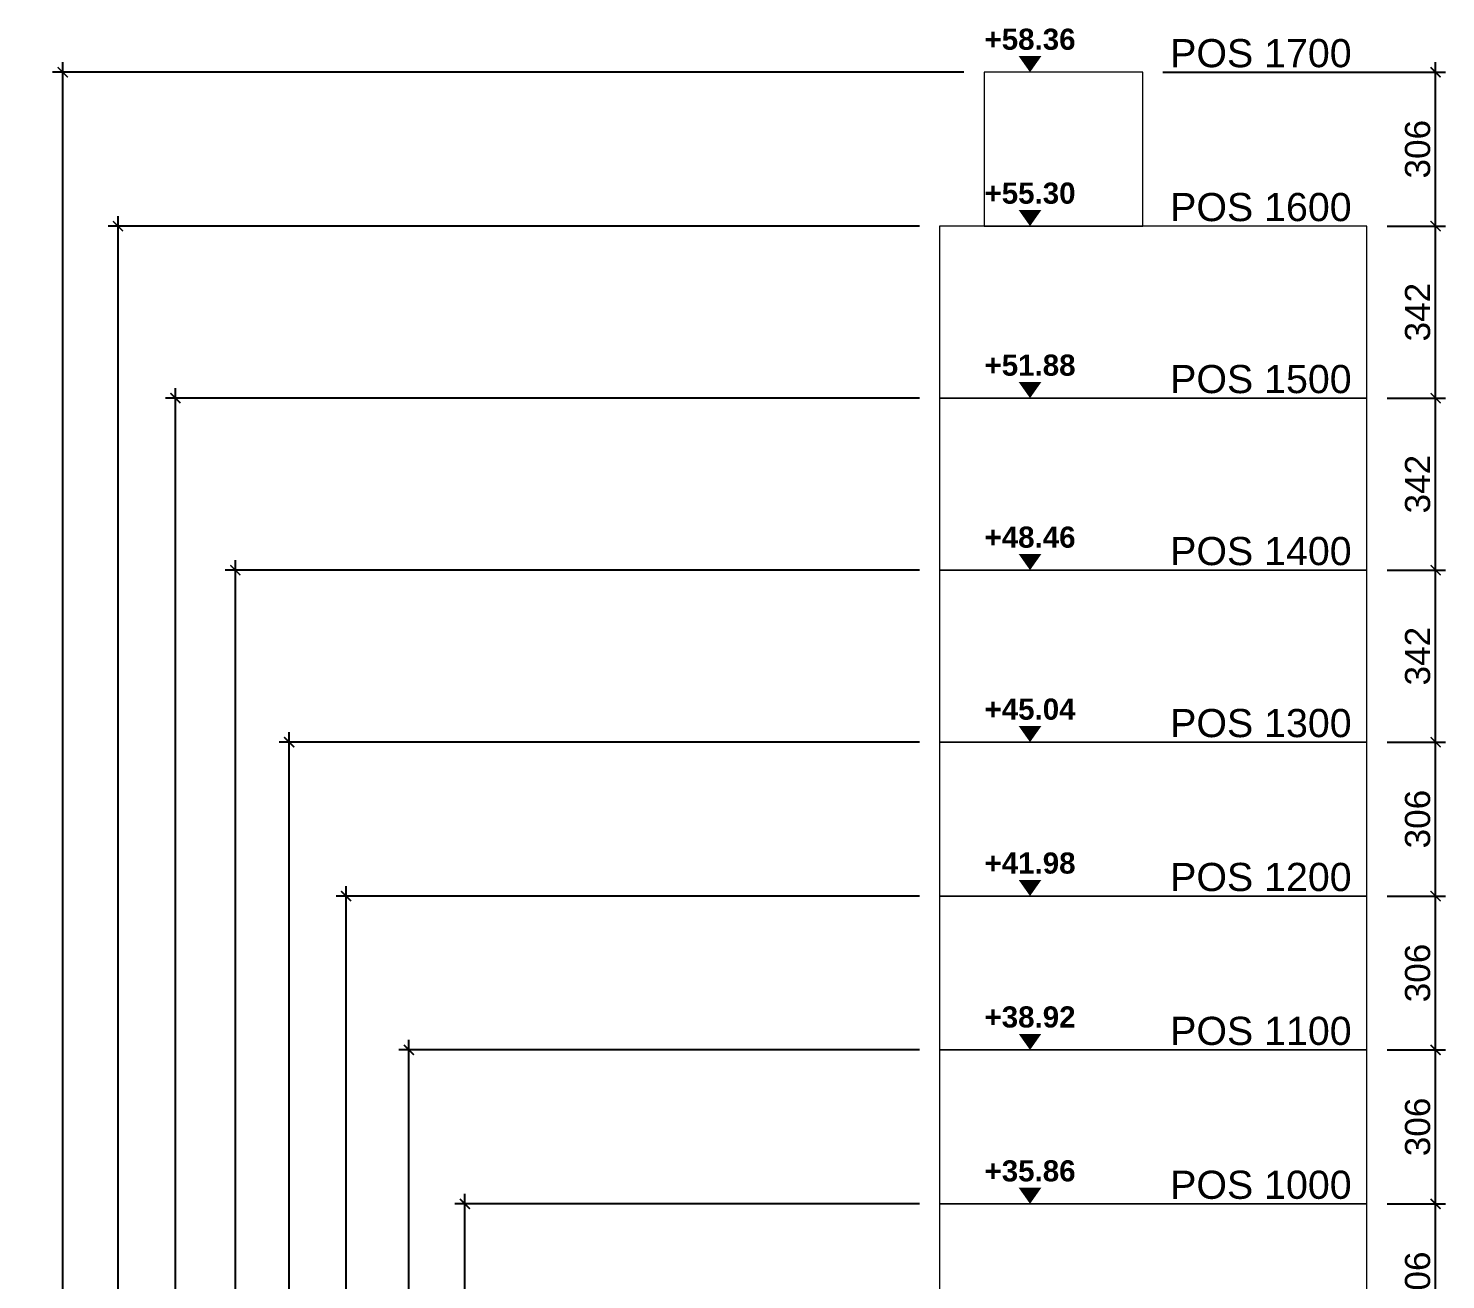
# Model space of a CAD drawing. Header units: centimetres. Extents: x 44492 to 51989, y -55338 to -48245.
# Drawn here: x 44492 to 47310, y -50774 to -48286 of the extents above; entities that cross this region are included whole.
import ezdxf
from ezdxf.enums import TextEntityAlignment as Align

# ---------------------------------------------------------------- set-up
doc = ezdxf.new("R2010")
doc.units = ezdxf.units.CM
doc.header["$LTSCALE"] = 50
doc.header["$MEASUREMENT"] = 0
doc.linetypes.add('CONTINU', pattern=[0])
doc.layers.get('0').update_dxf_attribs({"color": 8})
for name, color, linetype in [('BETON COUPE', 3, 'CONTINU'), ('COTE 50ème', 1, 'Continuous'), ('NIVEAU', 170, 'Continuous'), ('text', 159, 'Continuous')]:
    doc.layers.add(name, color=color, linetype=linetype)
doc.styles.add('3.ABEA 1-50', font='arial.ttf', dxfattribs={"height": 12.5})
doc.styles.add('SMA_TEXT_1.200', font='arial.ttf', dxfattribs={"height": 50})
doc.styles.add('style2', font='arialbd.ttf', dxfattribs={"height": 20})
doc.dimstyles.new('SMA_1.200', dxfattribs={"dimscale": 20, "dimtxt": 50, "dimasz": 1, "dimexe": 1, "dimexo": 2, "dimgap": 0.5, "dimtad": 1, "dimdec": 1, "dimrnd": 0.5, "dimdsep": 46, "dimtxsty": 'SMA_TEXT_1.200', "dimblk": 'ARCHTICK', "dimcen": 10, "dimdle": 1, "dimadec": 0, "dimazin": 2, "dimtfac": 1, "dimtdec": 1, "dimtix": 1, "dimtmove": 2, "dimatfit": 3, "dimfxl": 1, "dimtolj": 1, "dimtzin": 0, "dimarcsym": 0})

# ---------------------------------------------------------------- blocks, each defined once
blk = doc.blocks.new('NIVEAU 50')
blk.add_lwpolyline([(0, 0, 0, 15, 0), (0, 10.68, 5, 5, 0)], format="xyseb")
blk = doc.blocks.new('_ArchTick')
at = {"color": 0, "linetype": 'ByBlock', "const_width": 0.15}
blk.add_lwpolyline([(-0.5, -0.5), (0.5, 0.5)], dxfattribs=at)
blk = doc.blocks.new('*D923')
at = {"layer": 'COTE 50ème', "color": 0, "lineweight": -2, "ltscale": 0.5, "transparency": 16777216}
for p, q in [((47193.9, -50623.5), (47310.4, -50623.5)), ((47290.4, -50949.5), (47290.4, -50603.5)), ((47193.9, -50929.5), (47310.4, -50929.5))]:
    blk.add_line(p, q, dxfattribs=at)
at = {"layer": 'Defpoints', "color": 0, "ltscale": 0.5, "transparency": 16777216}
for p in [(47153.9, -50623.5), (47290.4, -50623.5), (47153.9, -50929.5)]:
    blk.add_point(p, dxfattribs=at)
at = {"layer": 'COTE 50ème', "color": 0, "lineweight": -2, "ltscale": 0.5, "transparency": 16777216, "xscale": 20, "yscale": 20, "zscale": 20}
for p, rotation in [((47290.4, -50623.5), 90), ((47290.4, -50929.5), 270)]:
    blk.add_blockref('_ArchTick', p, dxfattribs=dict(at, rotation=rotation))
at = {"layer": 'COTE 50ème', "color": 0, "ltscale": 0.5, "transparency": 16777216, "insert": (47254.9, -50776.5), "char_height": 50, "attachment_point": 5, "rotation": 90, "style": 'SMA_TEXT_1.200'}
blk.add_mtext('\\A1;306', dxfattribs=at)
blk = doc.blocks.new('*D924')
at = {"layer": 'COTE 50ème', "color": 0, "lineweight": -2, "ltscale": 0.5, "transparency": 16777216}
for p, q in [((47290.4, -50643.5), (47290.4, -50297.5)), ((47193.9, -50317.5), (47310.4, -50317.5)), ((47193.9, -50623.5), (47310.4, -50623.5))]:
    blk.add_line(p, q, dxfattribs=at)
at = {"layer": 'Defpoints', "color": 0, "ltscale": 0.5, "transparency": 16777216}
for p in [(47153.9, -50317.5), (47290.4, -50317.5), (47153.9, -50623.5)]:
    blk.add_point(p, dxfattribs=at)
at = {"layer": 'COTE 50ème', "color": 0, "lineweight": -2, "ltscale": 0.5, "transparency": 16777216, "xscale": 20, "yscale": 20, "zscale": 20}
for p, rotation in [((47290.4, -50317.5), 90), ((47290.4, -50623.5), 270)]:
    blk.add_blockref('_ArchTick', p, dxfattribs=dict(at, rotation=rotation))
at = {"layer": 'COTE 50ème', "color": 0, "ltscale": 0.5, "transparency": 16777216, "insert": (47254.9, -50470.5), "char_height": 50, "attachment_point": 5, "rotation": 90, "style": 'SMA_TEXT_1.200'}
blk.add_mtext('\\A1;306', dxfattribs=at)
blk = doc.blocks.new('*D925')
at = {"layer": 'COTE 50ème', "color": 0, "lineweight": -2, "ltscale": 0.5, "transparency": 16777216}
for p, q in [((47290.4, -50337.5), (47290.4, -49991.5)), ((47193.9, -50011.5), (47310.4, -50011.5)), ((47193.9, -50317.5), (47310.4, -50317.5))]:
    blk.add_line(p, q, dxfattribs=at)
at = {"layer": 'Defpoints', "color": 0, "ltscale": 0.5, "transparency": 16777216}
for p in [(47153.9, -50011.5), (47290.4, -50011.5), (47153.9, -50317.5)]:
    blk.add_point(p, dxfattribs=at)
at = {"layer": 'COTE 50ème', "color": 0, "lineweight": -2, "ltscale": 0.5, "transparency": 16777216, "xscale": 20, "yscale": 20, "zscale": 20}
for p, rotation in [((47290.4, -50011.5), 90), ((47290.4, -50317.5), 270)]:
    blk.add_blockref('_ArchTick', p, dxfattribs=dict(at, rotation=rotation))
at = {"layer": 'COTE 50ème', "color": 0, "ltscale": 0.5, "transparency": 16777216, "insert": (47254.9, -50164.5), "char_height": 50, "attachment_point": 5, "rotation": 90, "style": 'SMA_TEXT_1.200'}
blk.add_mtext('\\A1;306', dxfattribs=at)
blk = doc.blocks.new('*D926')
at = {"layer": 'COTE 50ème', "color": 0, "lineweight": -2, "ltscale": 0.5, "transparency": 16777216}
for p, q in [((47290.4, -50031.5), (47290.4, -49685.5)), ((47193.9, -49705.5), (47310.4, -49705.5)), ((47193.9, -50011.5), (47310.4, -50011.5))]:
    blk.add_line(p, q, dxfattribs=at)
at = {"layer": 'Defpoints', "color": 0, "ltscale": 0.5, "transparency": 16777216}
for p in [(47153.9, -49705.5), (47290.4, -49705.5), (47153.9, -50011.5)]:
    blk.add_point(p, dxfattribs=at)
at = {"layer": 'COTE 50ème', "color": 0, "lineweight": -2, "ltscale": 0.5, "transparency": 16777216, "xscale": 20, "yscale": 20, "zscale": 20}
for p, rotation in [((47290.4, -49705.5), 90), ((47290.4, -50011.5), 270)]:
    blk.add_blockref('_ArchTick', p, dxfattribs=dict(at, rotation=rotation))
at = {"layer": 'COTE 50ème', "color": 0, "ltscale": 0.5, "transparency": 16777216, "insert": (47254.9, -49858.5), "char_height": 50, "attachment_point": 5, "rotation": 90, "style": 'SMA_TEXT_1.200'}
blk.add_mtext('\\A1;306', dxfattribs=at)
blk = doc.blocks.new('*D927')
at = {"layer": 'COTE 50ème', "color": 0, "lineweight": -2, "ltscale": 0.5, "transparency": 16777216}
for p, q in [((47290.4, -49725.5), (47290.4, -49343.5)), ((47193.9, -49363.5), (47310.4, -49363.5)), ((47193.9, -49705.5), (47310.4, -49705.5))]:
    blk.add_line(p, q, dxfattribs=at)
at = {"layer": 'Defpoints', "color": 0, "ltscale": 0.5, "transparency": 16777216}
for p in [(47153.9, -49363.5), (47290.4, -49363.5), (47153.9, -49705.5)]:
    blk.add_point(p, dxfattribs=at)
at = {"layer": 'COTE 50ème', "color": 0, "lineweight": -2, "ltscale": 0.5, "transparency": 16777216, "xscale": 20, "yscale": 20, "zscale": 20}
for p, rotation in [((47290.4, -49363.5), 90), ((47290.4, -49705.5), 270)]:
    blk.add_blockref('_ArchTick', p, dxfattribs=dict(at, rotation=rotation))
at = {"layer": 'COTE 50ème', "color": 0, "ltscale": 0.5, "transparency": 16777216, "insert": (47254.9, -49534.5), "char_height": 50, "attachment_point": 5, "rotation": 90, "style": 'SMA_TEXT_1.200'}
blk.add_mtext('\\A1;342', dxfattribs=at)
blk = doc.blocks.new('*D928')
at = {"layer": 'COTE 50ème', "color": 0, "lineweight": -2, "ltscale": 0.5, "transparency": 16777216}
for p, q in [((47290.4, -49383.5), (47290.4, -49001.5)), ((47193.9, -49021.5), (47310.4, -49021.5)), ((47193.9, -49363.5), (47310.4, -49363.5))]:
    blk.add_line(p, q, dxfattribs=at)
at = {"layer": 'Defpoints', "color": 0, "ltscale": 0.5, "transparency": 16777216}
for p in [(47153.9, -49021.5), (47290.4, -49021.5), (47153.9, -49363.5)]:
    blk.add_point(p, dxfattribs=at)
at = {"layer": 'COTE 50ème', "color": 0, "lineweight": -2, "ltscale": 0.5, "transparency": 16777216, "xscale": 20, "yscale": 20, "zscale": 20}
for p, rotation in [((47290.4, -49021.5), 90), ((47290.4, -49363.5), 270)]:
    blk.add_blockref('_ArchTick', p, dxfattribs=dict(at, rotation=rotation))
at = {"layer": 'COTE 50ème', "color": 0, "ltscale": 0.5, "transparency": 16777216, "insert": (47254.9, -49192.5), "char_height": 50, "attachment_point": 5, "rotation": 90, "style": 'SMA_TEXT_1.200'}
blk.add_mtext('\\A1;342', dxfattribs=at)
blk = doc.blocks.new('*D929')
at = {"layer": 'COTE 50ème', "color": 0, "lineweight": -2, "ltscale": 0.5, "transparency": 16777216}
for p, q in [((47290.4, -49041.5), (47290.4, -48659.5)), ((47193.9, -48679.5), (47310.4, -48679.5)), ((47193.9, -49021.5), (47310.4, -49021.5))]:
    blk.add_line(p, q, dxfattribs=at)
at = {"layer": 'Defpoints', "color": 0, "ltscale": 0.5, "transparency": 16777216}
for p in [(47153.9, -48679.5), (47290.4, -48679.5), (47153.9, -49021.5)]:
    blk.add_point(p, dxfattribs=at)
at = {"layer": 'COTE 50ème', "color": 0, "lineweight": -2, "ltscale": 0.5, "transparency": 16777216, "xscale": 20, "yscale": 20, "zscale": 20}
for p, rotation in [((47290.4, -48679.5), 90), ((47290.4, -49021.5), 270)]:
    blk.add_blockref('_ArchTick', p, dxfattribs=dict(at, rotation=rotation))
at = {"layer": 'COTE 50ème', "color": 0, "ltscale": 0.5, "transparency": 16777216, "insert": (47254.9, -48850.5), "char_height": 50, "attachment_point": 5, "rotation": 90, "style": 'SMA_TEXT_1.200'}
blk.add_mtext('\\A1;342', dxfattribs=at)
blk = doc.blocks.new('*D930')
at = {"layer": 'COTE 50ème', "color": 0, "lineweight": -2, "ltscale": 0.5, "transparency": 16777216}
for p, q in [((47290.4, -48699.5), (47290.4, -48353.5)), ((46748, -48373.5), (47310.4, -48373.5)), ((47193.9, -48679.5), (47310.4, -48679.5))]:
    blk.add_line(p, q, dxfattribs=at)
at = {"layer": 'Defpoints', "color": 0, "ltscale": 0.5, "transparency": 16777216}
for p in [(46708, -48373.5), (47290.4, -48373.5), (47153.9, -48679.5)]:
    blk.add_point(p, dxfattribs=at)
at = {"layer": 'COTE 50ème', "color": 0, "lineweight": -2, "ltscale": 0.5, "transparency": 16777216, "xscale": 20, "yscale": 20, "zscale": 20}
for p, rotation in [((47290.4, -48373.5), 90), ((47290.4, -48679.5), 270)]:
    blk.add_blockref('_ArchTick', p, dxfattribs=dict(at, rotation=rotation))
at = {"layer": 'COTE 50ème', "color": 0, "ltscale": 0.5, "transparency": 16777216, "insert": (47254.9, -48526.5), "char_height": 50, "attachment_point": 5, "rotation": 90, "style": 'SMA_TEXT_1.200'}
blk.add_mtext('\\A1;306', dxfattribs=at)
blk = doc.blocks.new('*D946')
at = {"layer": 'COTE 50ème', "color": 0, "lineweight": -2, "ltscale": 0.5, "transparency": 16777216}
for p, q in [((46264, -50623.5), (45340, -50623.5)), ((45360, -54229.5), (45360, -50603.5)), ((46264, -54209.5), (45340, -54209.5))]:
    blk.add_line(p, q, dxfattribs=at)
at = {"layer": 'Defpoints', "color": 0, "ltscale": 0.5, "transparency": 16777216}
for p in [(45360, -50623.5), (46304, -50623.5), (46304, -54209.5)]:
    blk.add_point(p, dxfattribs=at)
at = {"layer": 'COTE 50ème', "color": 0, "lineweight": -2, "ltscale": 0.5, "transparency": 16777216, "xscale": 20, "yscale": 20, "zscale": 20}
for p, rotation in [((45360, -50623.5), 90), ((45360, -54209.5), 270)]:
    blk.add_blockref('_ArchTick', p, dxfattribs=dict(at, rotation=rotation))
at = {"layer": 'COTE 50ème', "color": 0, "ltscale": 0.5, "transparency": 16777216, "insert": (45324.5, -52416.5), "char_height": 50, "attachment_point": 5, "rotation": 90, "style": 'SMA_TEXT_1.200'}
blk.add_mtext('\\A1;3586', dxfattribs=at)
blk = doc.blocks.new('*D947')
at = {"layer": 'COTE 50ème', "color": 0, "lineweight": -2, "ltscale": 0.5, "transparency": 16777216}
for p, q in [((45248.6, -54229.5), (45248.6, -50297.5)), ((46264, -50317.5), (45228.6, -50317.5)), ((46264, -54209.5), (45228.6, -54209.5))]:
    blk.add_line(p, q, dxfattribs=at)
at = {"layer": 'Defpoints', "color": 0, "ltscale": 0.5, "transparency": 16777216}
for p in [(45248.6, -50317.5), (46304, -50317.5), (46304, -54209.5)]:
    blk.add_point(p, dxfattribs=at)
at = {"layer": 'COTE 50ème', "color": 0, "lineweight": -2, "ltscale": 0.5, "transparency": 16777216, "xscale": 20, "yscale": 20, "zscale": 20}
for p, rotation in [((45248.6, -50317.5), 90), ((45248.6, -54209.5), 270)]:
    blk.add_blockref('_ArchTick', p, dxfattribs=dict(at, rotation=rotation))
at = {"layer": 'COTE 50ème', "color": 0, "ltscale": 0.5, "transparency": 16777216, "insert": (45213, -52263.5), "char_height": 50, "attachment_point": 5, "rotation": 90, "style": 'SMA_TEXT_1.200'}
blk.add_mtext('\\A1;3892', dxfattribs=at)
blk = doc.blocks.new('*D948')
at = {"layer": 'COTE 50ème', "color": 0, "lineweight": -2, "ltscale": 0.5, "transparency": 16777216}
for p, q in [((45123.7, -54229.5), (45123.7, -49991.5)), ((46264, -50011.5), (45103.7, -50011.5)), ((46264, -54209.5), (45103.7, -54209.5))]:
    blk.add_line(p, q, dxfattribs=at)
at = {"layer": 'Defpoints', "color": 0, "ltscale": 0.5, "transparency": 16777216}
for p in [(45123.7, -50011.5), (46304, -50011.5), (46304, -54209.5)]:
    blk.add_point(p, dxfattribs=at)
at = {"layer": 'COTE 50ème', "color": 0, "lineweight": -2, "ltscale": 0.5, "transparency": 16777216, "xscale": 20, "yscale": 20, "zscale": 20}
for p, rotation in [((45123.7, -50011.5), 90), ((45123.7, -54209.5), 270)]:
    blk.add_blockref('_ArchTick', p, dxfattribs=dict(at, rotation=rotation))
at = {"layer": 'COTE 50ème', "color": 0, "ltscale": 0.5, "transparency": 16777216, "insert": (45088.2, -52110.5), "char_height": 50, "attachment_point": 5, "rotation": 90, "style": 'SMA_TEXT_1.200'}
blk.add_mtext('\\A1;4198', dxfattribs=at)
blk = doc.blocks.new('*D949')
at = {"layer": 'COTE 50ème', "color": 0, "lineweight": -2, "ltscale": 0.5, "transparency": 16777216}
for p, q in [((45010.5, -54229.5), (45010.5, -49685.5)), ((46264, -49705.5), (44990.5, -49705.5)), ((46264, -54209.5), (44990.5, -54209.5))]:
    blk.add_line(p, q, dxfattribs=at)
at = {"layer": 'Defpoints', "color": 0, "ltscale": 0.5, "transparency": 16777216}
for p in [(45010.5, -49705.5), (46304, -49705.5), (46304, -54209.5)]:
    blk.add_point(p, dxfattribs=at)
at = {"layer": 'COTE 50ème', "color": 0, "lineweight": -2, "ltscale": 0.5, "transparency": 16777216, "xscale": 20, "yscale": 20, "zscale": 20}
for p, rotation in [((45010.5, -49705.5), 90), ((45010.5, -54209.5), 270)]:
    blk.add_blockref('_ArchTick', p, dxfattribs=dict(at, rotation=rotation))
at = {"layer": 'COTE 50ème', "color": 0, "ltscale": 0.5, "transparency": 16777216, "insert": (44975, -51957.5), "char_height": 50, "attachment_point": 5, "rotation": 90, "style": 'SMA_TEXT_1.200'}
blk.add_mtext('\\A1;4504', dxfattribs=at)
blk = doc.blocks.new('*D950')
at = {"layer": 'COTE 50ème', "color": 0, "lineweight": -2, "ltscale": 0.5, "transparency": 16777216}
for p, q in [((44903.5, -54229.5), (44903.5, -49343.5)), ((46264, -49363.5), (44883.5, -49363.5)), ((46264, -54209.5), (44883.5, -54209.5))]:
    blk.add_line(p, q, dxfattribs=at)
at = {"layer": 'Defpoints', "color": 0, "ltscale": 0.5, "transparency": 16777216}
for p in [(44903.5, -49363.5), (46304, -49363.5), (46304, -54209.5)]:
    blk.add_point(p, dxfattribs=at)
at = {"layer": 'COTE 50ème', "color": 0, "lineweight": -2, "ltscale": 0.5, "transparency": 16777216, "xscale": 20, "yscale": 20, "zscale": 20}
for p, rotation in [((44903.5, -49363.5), 90), ((44903.5, -54209.5), 270)]:
    blk.add_blockref('_ArchTick', p, dxfattribs=dict(at, rotation=rotation))
at = {"layer": 'COTE 50ème', "color": 0, "ltscale": 0.5, "transparency": 16777216, "insert": (44868, -51786.5), "char_height": 50, "attachment_point": 5, "rotation": 90, "style": 'SMA_TEXT_1.200'}
blk.add_mtext('\\A1;4846', dxfattribs=at)
blk = doc.blocks.new('*D951')
at = {"layer": 'COTE 50ème', "color": 0, "lineweight": -2, "ltscale": 0.5, "transparency": 16777216}
for p, q in [((44784.3, -54229.5), (44784.3, -49001.5)), ((46264, -49021.5), (44764.3, -49021.5)), ((46264, -54209.5), (44764.3, -54209.5))]:
    blk.add_line(p, q, dxfattribs=at)
at = {"layer": 'Defpoints', "color": 0, "ltscale": 0.5, "transparency": 16777216}
for p in [(44784.3, -49021.5), (46304, -49021.5), (46304, -54209.5)]:
    blk.add_point(p, dxfattribs=at)
at = {"layer": 'COTE 50ème', "color": 0, "lineweight": -2, "ltscale": 0.5, "transparency": 16777216, "xscale": 20, "yscale": 20, "zscale": 20}
for p, rotation in [((44784.3, -49021.5), 90), ((44784.3, -54209.5), 270)]:
    blk.add_blockref('_ArchTick', p, dxfattribs=dict(at, rotation=rotation))
at = {"layer": 'COTE 50ème', "color": 0, "ltscale": 0.5, "transparency": 16777216, "insert": (44748.7, -51615.5), "char_height": 50, "attachment_point": 5, "rotation": 90, "style": 'SMA_TEXT_1.200'}
blk.add_mtext('\\A1;5188', dxfattribs=at)
blk = doc.blocks.new('*D952')
at = {"layer": 'COTE 50ème', "color": 0, "lineweight": -2, "ltscale": 0.5, "transparency": 16777216}
for p, q in [((44670.2, -54229.5), (44670.2, -48659.5)), ((46264, -48679.5), (44650.2, -48679.5)), ((46264, -54209.5), (44650.2, -54209.5))]:
    blk.add_line(p, q, dxfattribs=at)
at = {"layer": 'Defpoints', "color": 0, "ltscale": 0.5, "transparency": 16777216}
for p in [(44670.2, -48679.5), (46304, -48679.5), (46304, -54209.5)]:
    blk.add_point(p, dxfattribs=at)
at = {"layer": 'COTE 50ème', "color": 0, "lineweight": -2, "ltscale": 0.5, "transparency": 16777216, "xscale": 20, "yscale": 20, "zscale": 20}
for p, rotation in [((44670.2, -48679.5), 90), ((44670.2, -54209.5), 270)]:
    blk.add_blockref('_ArchTick', p, dxfattribs=dict(at, rotation=rotation))
at = {"layer": 'COTE 50ème', "color": 0, "ltscale": 0.5, "transparency": 16777216, "insert": (44634.6, -51444.5), "char_height": 50, "attachment_point": 5, "rotation": 90, "style": 'SMA_TEXT_1.200'}
blk.add_mtext('\\A1;5530', dxfattribs=at)
blk = doc.blocks.new('*D953')
at = {"layer": 'COTE 50ème', "color": 0, "lineweight": -2, "ltscale": 0.5, "transparency": 16777216}
for p, q in [((44560.1, -54229.5), (44560.1, -48353.5)), ((46352.4, -48373.5), (44540.1, -48373.5)), ((46264, -54209.5), (44540.1, -54209.5))]:
    blk.add_line(p, q, dxfattribs=at)
at = {"layer": 'Defpoints', "color": 0, "ltscale": 0.5, "transparency": 16777216}
for p in [(44560.1, -48373.5), (46392.4, -48373.5), (46304, -54209.5)]:
    blk.add_point(p, dxfattribs=at)
at = {"layer": 'COTE 50ème', "color": 0, "lineweight": -2, "ltscale": 0.5, "transparency": 16777216, "xscale": 20, "yscale": 20, "zscale": 20}
for p, rotation in [((44560.1, -48373.5), 90), ((44560.1, -54209.5), 270)]:
    blk.add_blockref('_ArchTick', p, dxfattribs=dict(at, rotation=rotation))
at = {"layer": 'COTE 50ème', "color": 0, "ltscale": 0.5, "transparency": 16777216, "insert": (44524.6, -51291.5), "char_height": 50, "attachment_point": 5, "rotation": 90, "style": 'SMA_TEXT_1.200'}
blk.add_mtext('\\A1;5836', dxfattribs=at)

msp = doc.modelspace()

# ---------------------------------------------------------------- linework, layer by layer
at = {"layer": 'BETON COUPE', "lineweight": 5, "ltscale": 0.5}
for points in [[(46707.99, -48373.47), (46392.37, -48373.47), (46392.37, -48679.47), (46707.99, -48679.47)], [(47153.91, -48679.47), (46303.98, -48679.47), (46303.98, -49021.47), (47153.91, -49021.47)], [(47153.91, -49021.47), (46303.98, -49021.47), (46303.98, -49363.47), (47153.91, -49363.47)], [(47153.91, -49363.47), (46303.98, -49363.47), (46303.98, -49705.47), (47153.91, -49705.47)], [(47153.91, -49705.47), (46303.98, -49705.47), (46303.98, -50011.47), (47153.91, -50011.47)], [(47153.91, -50011.47), (46303.98, -50011.47), (46303.98, -50317.47), (47153.91, -50317.47)], [(47153.91, -50317.47), (46303.98, -50317.47), (46303.98, -50623.47), (47153.91, -50623.47)], [(47153.91, -50623.47), (46303.98, -50623.47), (46303.98, -50929.47), (47153.91, -50929.47)]]:
    msp.add_lwpolyline(points, close=True, dxfattribs=at)

# ---------------------------------------------------------------- block references
at = {"layer": 'NIVEAU'}
ref = msp.add_blockref('NIVEAU 50', (46483.87, -48373.47), dxfattribs=dict(at, xscale=3, yscale=3, zscale=3))
ref.add_attrib('NIVEAU', '+58.36', dxfattribs={"layer": '0', "height": 42, "style": 'style2'}).set_placement((46483.87, -48341.44), align=Align.BOTTOM_CENTER)
ref = msp.add_blockref('NIVEAU 50', (46483.87, -48679.47), dxfattribs=dict(at, xscale=3, yscale=3, zscale=3))
ref.add_attrib('NIVEAU', '+55.30', dxfattribs={"layer": '0', "height": 42, "style": 'style2'}).set_placement((46483.87, -48647.44), align=Align.BOTTOM_CENTER)
ref = msp.add_blockref('NIVEAU 50', (46483.87, -49021.47), dxfattribs=dict(at, xscale=3, yscale=3, zscale=3))
ref.add_attrib('NIVEAU', '+51.88', dxfattribs={"layer": '0', "height": 42, "style": 'style2'}).set_placement((46483.87, -48989.44), align=Align.BOTTOM_CENTER)
ref = msp.add_blockref('NIVEAU 50', (46483.87, -49363.47), dxfattribs=dict(at, xscale=3, yscale=3, zscale=3))
ref.add_attrib('NIVEAU', '+48.46', dxfattribs={"layer": '0', "height": 42, "style": 'style2'}).set_placement((46483.87, -49331.44), align=Align.BOTTOM_CENTER)
ref = msp.add_blockref('NIVEAU 50', (46483.87, -49705.47), dxfattribs=dict(at, xscale=3, yscale=3, zscale=3))
ref.add_attrib('NIVEAU', '+45.04', dxfattribs={"layer": '0', "height": 42, "style": 'style2'}).set_placement((46483.87, -49673.44), align=Align.BOTTOM_CENTER)
ref = msp.add_blockref('NIVEAU 50', (46483.87, -50011.47), dxfattribs=dict(at, xscale=3, yscale=3, zscale=3))
ref.add_attrib('NIVEAU', '+41.98', dxfattribs={"layer": '0', "height": 42, "style": 'style2'}).set_placement((46483.87, -49979.44), align=Align.BOTTOM_CENTER)
ref = msp.add_blockref('NIVEAU 50', (46483.87, -50317.47), dxfattribs=dict(at, xscale=3, yscale=3, zscale=3))
ref.add_attrib('NIVEAU', '+38.92', dxfattribs={"layer": '0', "height": 42, "style": 'style2'}).set_placement((46483.87, -50285.44), align=Align.BOTTOM_CENTER)
ref = msp.add_blockref('NIVEAU 50', (46483.87, -50623.47), dxfattribs=dict(at, xscale=3, yscale=3, zscale=3))
ref.add_attrib('NIVEAU', '+35.86', dxfattribs={"layer": '0', "height": 42, "style": 'style2'}).set_placement((46483.87, -50591.44), align=Align.BOTTOM_CENTER)

# ---------------------------------------------------------------- texts
at = {"layer": 'text', "lineweight": 5, "ltscale": 0.5, "char_height": 56, "attachment_point": 1, "style": '3.ABEA 1-50'}
for s, insert in [('POS 1700', (46762.53, -48307.52)), ('POS 1600', (46762.53, -48613.52)), ('POS 1500', (46762.53, -48955.52)), ('POS 1400', (46762.53, -49297.52)), ('POS 1300', (46762.53, -49639.52)), ('POS 1200', (46762.53, -49945.52)), ('POS 1100', (46762.53, -50251.52)), ('POS 1000', (46762.53, -50557.52))]:
    msp.add_mtext_dynamic_manual_height_columns(s, width=356.3167, gutter_width=10.94, heights=[0], dxfattribs=dict(at, insert=insert))

# ---------------------------------------------------------------- dimensions: what is measured, and where the dimension line sits
at = {"layer": 'COTE 50ème', "ltscale": 0.5}
for base, p1, p2, picture, middle in [((44560.11, -48373.47), (46303.98, -54209.47), (46392.37, -48373.47), '*D953', (44524.57, -51291.47)), ((47290.45, -48373.47), (47153.91, -48679.47), (46707.99, -48373.47), '*D930', (47254.9, -48526.47)), ((44670.17, -48679.47), (46303.98, -54209.47), (46303.98, -48679.47), '*D952', (44634.62, -51444.47)), ((47290.45, -48679.47), (47153.91, -49021.47), (47153.91, -48679.47), '*D929', (47254.9, -48850.47)), ((44784.25, -49021.47), (46303.98, -54209.47), (46303.98, -49021.47), '*D951', (44748.72, -51615.47)), ((47290.45, -49021.47), (47153.91, -49363.47), (47153.91, -49021.47), '*D928', (47254.9, -49192.47)), ((44903.52, -49363.47), (46303.98, -54209.47), (46303.98, -49363.47), '*D950', (44867.99, -51786.47)), ((47290.45, -49363.47), (47153.91, -49705.47), (47153.91, -49363.47), '*D927', (47254.9, -49534.47)), ((45010.49, -49705.47), (46303.98, -54209.47), (46303.98, -49705.47), '*D949', (44974.96, -51957.47)), ((47290.45, -49705.47), (47153.91, -50011.47), (47153.91, -49705.47), '*D926', (47254.9, -49858.47)), ((45123.74, -50011.47), (46303.98, -54209.47), (46303.98, -50011.47), '*D948', (45088.22, -52110.47)), ((47290.45, -50011.47), (47153.91, -50317.47), (47153.91, -50011.47), '*D925', (47254.9, -50164.47)), ((45248.58, -50317.47), (46303.98, -54209.47), (46303.98, -50317.47), '*D947', (45213.03, -52263.47)), ((47290.45, -50317.47), (47153.91, -50623.47), (47153.91, -50317.47), '*D924', (47254.9, -50470.47)), ((45360.05, -50623.47), (46303.98, -54209.47), (46303.98, -50623.47), '*D946', (45324.5, -52416.47)), ((47290.45, -50623.47), (47153.91, -50929.47), (47153.91, -50623.47), '*D923', (47254.9, -50776.47))]:
    dim = msp.add_linear_dim(base=base, p1=p1, p2=p2, angle=90, dimstyle='SMA_1.200', dxfattribs=at)
    dim.commit()
    dim.dimension.update_dxf_attribs({"geometry": picture, "text_midpoint": middle})

doc.saveas('drawing.dxf')
